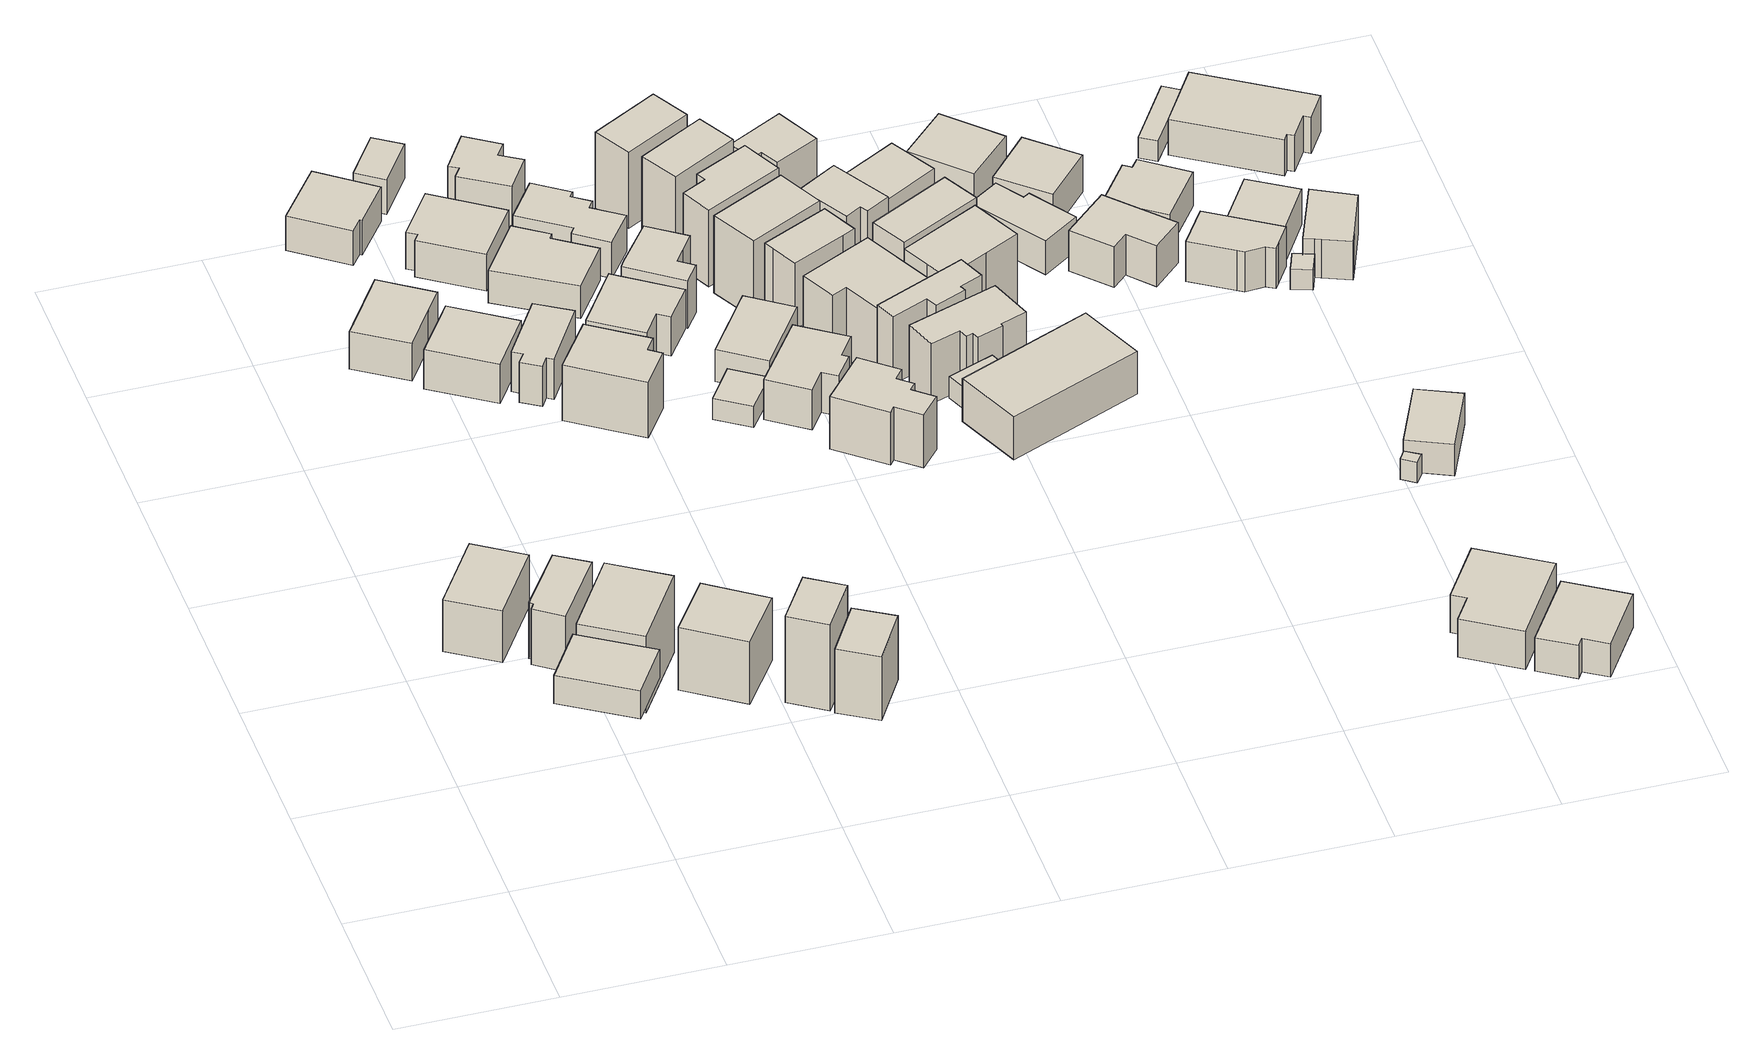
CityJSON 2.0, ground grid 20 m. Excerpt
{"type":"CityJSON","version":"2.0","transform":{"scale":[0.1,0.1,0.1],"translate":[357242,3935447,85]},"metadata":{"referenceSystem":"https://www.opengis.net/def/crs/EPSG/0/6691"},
"CityObjects":{
"building1":{"type":"Building","attributes":{"usage":"411","measuredHeight":8,"storeysAboveGround":2,"BuildingIDAttribute.prefecture":"14","BuildingIDAttribute.city":"14153","BuildingDetailAttribute.totalFloorArea":128.85,"BuildingDetailAttribute.buildingFootprintArea":64.42,"BuildingDetailAttribute.buildingStructureType":"601","BuildingDetailAttribute.buildingStructureOrgType":"1","BuildingDetailAttribute.orgUsage":"10","BuildingDetailAttribute.surveyYear":2015},"geometry":[{"type":"Solid","lod":"1","boundaries":[[[[0,1,2,3]],[[2,4,5,3]],[[1,6,4,2]],[[0,7,6,1]],[[3,5,7,0]],[[4,6,7,5]]]]}]},
"building2":{"type":"Building","attributes":{"usage":"411","measuredHeight":5,"storeysAboveGround":2,"BuildingIDAttribute.prefecture":"14","BuildingIDAttribute.city":"14153","BuildingDetailAttribute.totalFloorArea":136.68,"BuildingDetailAttribute.buildingFootprintArea":68.34,"BuildingDetailAttribute.buildingStructureType":"601","BuildingDetailAttribute.buildingStructureOrgType":"1","BuildingDetailAttribute.orgUsage":"10","BuildingDetailAttribute.surveyYear":2015},"geometry":[{"type":"Solid","lod":"1","boundaries":[[[[8,9,10,11]],[[10,12,13,11]],[[9,14,12,10]],[[8,15,14,9]],[[11,13,15,8]],[[12,14,15,13]]]]}]},
"building3":{"type":"Building","attributes":{"usage":"411","measuredHeight":9.2,"storeysAboveGround":2,"BuildingIDAttribute.prefecture":"14","BuildingIDAttribute.city":"14153","BuildingDetailAttribute.totalFloorArea":122.66,"BuildingDetailAttribute.buildingFootprintArea":61.33,"BuildingDetailAttribute.buildingStructureType":"601","BuildingDetailAttribute.buildingStructureOrgType":"1","BuildingDetailAttribute.orgUsage":"10","BuildingDetailAttribute.surveyYear":2015},"geometry":[{"type":"Solid","lod":"1","boundaries":[[[[16,17,18,19,20,21]],[[20,22,23,21]],[[19,24,22,20]],[[18,25,24,19]],[[17,26,25,18]],[[16,27,26,17]],[[21,23,27,16]],[[22,24,25,26,27,23]]]]}]},
"building4":{"type":"Building","attributes":{"usage":"411","measuredHeight":11.9,"storeysAboveGround":2,"BuildingIDAttribute.prefecture":"14","BuildingIDAttribute.city":"14153","BuildingDetailAttribute.totalFloorArea":160.35,"BuildingDetailAttribute.buildingFootprintArea":80.17,"BuildingDetailAttribute.buildingStructureType":"601","BuildingDetailAttribute.buildingStructureOrgType":"1","BuildingDetailAttribute.orgUsage":"10","BuildingDetailAttribute.surveyYear":2015},"geometry":[{"type":"Solid","lod":"1","boundaries":[[[[28,29,30,31]],[[30,32,33,31]],[[29,34,32,30]],[[28,35,34,29]],[[31,33,35,28]],[[32,34,35,33]]]]}]},
"building5":{"type":"Building","attributes":{"usage":"411","measuredHeight":6,"storeysAboveGround":2,"BuildingIDAttribute.prefecture":"14","BuildingIDAttribute.city":"14153","BuildingDetailAttribute.totalFloorArea":124.99,"BuildingDetailAttribute.buildingFootprintArea":62.49,"BuildingDetailAttribute.buildingStructureType":"601","BuildingDetailAttribute.buildingStructureOrgType":"1","BuildingDetailAttribute.orgUsage":"10","BuildingDetailAttribute.surveyYear":2015},"geometry":[{"type":"Solid","lod":"1","boundaries":[[[[36,37,38,39,40,41]],[[40,42,43,41]],[[39,44,42,40]],[[38,45,44,39]],[[37,46,45,38]],[[36,47,46,37]],[[41,43,47,36]],[[42,44,45,46,47,43]]]]}]},
"building6":{"type":"Building","attributes":{"usage":"411","measuredHeight":9.6,"storeysAboveGround":2,"BuildingIDAttribute.prefecture":"14","BuildingIDAttribute.city":"14153","BuildingDetailAttribute.totalFloorArea":121.97,"BuildingDetailAttribute.buildingFootprintArea":60.99,"BuildingDetailAttribute.buildingStructureType":"601","BuildingDetailAttribute.buildingStructureOrgType":"1","BuildingDetailAttribute.orgUsage":"10","BuildingDetailAttribute.surveyYear":2015},"geometry":[{"type":"Solid","lod":"1","boundaries":[[[[48,49,50,51]],[[50,52,53,51]],[[49,54,52,50]],[[48,55,54,49]],[[51,53,55,48]],[[52,54,55,53]]]]}]},
"building7":{"type":"Building","attributes":{"usage":"412","measuredHeight":6.7,"storeysAboveGround":2,"BuildingIDAttribute.prefecture":"14","BuildingIDAttribute.city":"14153","BuildingDetailAttribute.totalFloorArea":132.77,"BuildingDetailAttribute.buildingFootprintArea":66.39,"BuildingDetailAttribute.buildingStructureType":"601","BuildingDetailAttribute.buildingStructureOrgType":"1","BuildingDetailAttribute.orgUsage":"20","BuildingDetailAttribute.surveyYear":2015},"geometry":[{"type":"Solid","lod":"1","boundaries":[[[[56,57,58,59]],[[58,60,61,59]],[[57,62,60,58]],[[56,63,62,57]],[[59,61,63,56]],[[60,62,63,61]]]]}]},
"building8":{"type":"Building","attributes":{"usage":"411","measuredHeight":6.8,"storeysAboveGround":2,"BuildingIDAttribute.prefecture":"14","BuildingIDAttribute.city":"14153","BuildingDetailAttribute.totalFloorArea":122.53,"BuildingDetailAttribute.buildingFootprintArea":61.26,"BuildingDetailAttribute.buildingStructureType":"601","BuildingDetailAttribute.buildingStructureOrgType":"1","BuildingDetailAttribute.orgUsage":"10","BuildingDetailAttribute.surveyYear":2015},"geometry":[{"type":"Solid","lod":"1","boundaries":[[[[64,65,66,67,68,69]],[[68,70,71,69]],[[67,72,70,68]],[[66,73,72,67]],[[65,74,73,66]],[[64,75,74,65]],[[69,71,75,64]],[[70,72,73,74,75,71]]]]}]},
"building9":{"type":"Building","attributes":{"usage":"411","measuredHeight":13.7,"storeysAboveGround":3,"BuildingIDAttribute.prefecture":"14","BuildingIDAttribute.city":"14153","BuildingDetailAttribute.totalFloorArea":101.27,"BuildingDetailAttribute.buildingFootprintArea":33.76,"BuildingDetailAttribute.buildingStructureType":"601","BuildingDetailAttribute.buildingStructureOrgType":"1","BuildingDetailAttribute.orgUsage":"10","BuildingDetailAttribute.surveyYear":2015},"geometry":[{"type":"Solid","lod":"1","boundaries":[[[[76,77,78,79]],[[78,80,81,79]],[[77,82,80,78]],[[76,83,82,77]],[[79,81,83,76]],[[80,82,83,81]]]]}]},
"building10":{"type":"Building","attributes":{"usage":"411","measuredHeight":9.9,"storeysAboveGround":2,"BuildingIDAttribute.prefecture":"14","BuildingIDAttribute.city":"14153","BuildingDetailAttribute.totalFloorArea":71.36,"BuildingDetailAttribute.buildingFootprintArea":35.68,"BuildingDetailAttribute.buildingStructureType":"601","BuildingDetailAttribute.buildingStructureOrgType":"1","BuildingDetailAttribute.orgUsage":"10","BuildingDetailAttribute.surveyYear":2015},"geometry":[{"type":"Solid","lod":"1","boundaries":[[[[84,85,86,87]],[[86,88,89,87]],[[85,90,88,86]],[[84,91,90,85]],[[87,89,91,84]],[[88,90,91,89]]]]}]},
"building11":{"type":"Building","attributes":{"usage":"411","measuredHeight":6.7,"storeysAboveGround":2,"BuildingIDAttribute.prefecture":"14","BuildingIDAttribute.city":"14153","BuildingDetailAttribute.totalFloorArea":85.33,"BuildingDetailAttribute.buildingFootprintArea":42.66,"BuildingDetailAttribute.buildingStructureType":"601","BuildingDetailAttribute.buildingStructureOrgType":"1","BuildingDetailAttribute.orgUsage":"10","BuildingDetailAttribute.surveyYear":2015},"geometry":[{"type":"Solid","lod":"1","boundaries":[[[[92,93,94,95,96,97,98,99]],[[98,100,101,99]],[[97,102,100,98]],[[96,103,102,97]],[[95,104,103,96]],[[94,105,104,95]],[[93,106,105,94]],[[92,107,106,93]],[[99,101,107,92]],[[100,102,103,104,105,106,107,101]]]]}]},
"building12":{"type":"Building","attributes":{"usage":"412","measuredHeight":5.4,"storeysAboveGround":2,"BuildingIDAttribute.prefecture":"14","BuildingIDAttribute.city":"14153","BuildingDetailAttribute.totalFloorArea":47.04,"BuildingDetailAttribute.buildingFootprintArea":23.52,"BuildingDetailAttribute.buildingStructureType":"601","BuildingDetailAttribute.buildingStructureOrgType":"1","BuildingDetailAttribute.orgUsage":"20","BuildingDetailAttribute.surveyYear":2015},"geometry":[{"type":"Solid","lod":"1","boundaries":[[[[108,109,110,111]],[[110,112,113,111]],[[109,114,112,110]],[[108,115,114,109]],[[111,113,115,108]],[[112,114,115,113]]]]}]},
"building13":{"type":"Building","attributes":{"usage":"411","measuredHeight":6.5,"storeysAboveGround":2,"BuildingIDAttribute.prefecture":"14","BuildingIDAttribute.city":"14153","BuildingDetailAttribute.totalFloorArea":141.68,"BuildingDetailAttribute.buildingFootprintArea":70.84,"BuildingDetailAttribute.buildingStructureType":"601","BuildingDetailAttribute.buildingStructureOrgType":"1","BuildingDetailAttribute.orgUsage":"10","BuildingDetailAttribute.surveyYear":2015},"geometry":[{"type":"Solid","lod":"1","boundaries":[[[[116,117,118,119,120,121]],[[120,122,123,121]],[[119,124,122,120]],[[118,125,124,119]],[[117,126,125,118]],[[116,127,126,117]],[[121,123,127,116]],[[122,124,125,126,127,123]]]]}]},
"building14":{"type":"Building","attributes":{"usage":"411","measuredHeight":9.2,"storeysAboveGround":2,"BuildingIDAttribute.prefecture":"14","BuildingIDAttribute.city":"14153","BuildingDetailAttribute.totalFloorArea":128.75,"BuildingDetailAttribute.buildingFootprintArea":64.37,"BuildingDetailAttribute.buildingStructureType":"601","BuildingDetailAttribute.buildingStructureOrgType":"1","BuildingDetailAttribute.orgUsage":"10","BuildingDetailAttribute.surveyYear":2015},"geometry":[{"type":"Solid","lod":"1","boundaries":[[[[128,129,130,131,132,133]],[[132,134,135,133]],[[131,136,134,132]],[[130,137,136,131]],[[129,138,137,130]],[[128,139,138,129]],[[133,135,139,128]],[[134,136,137,138,139,135]]]]}]},
"building15":{"type":"Building","attributes":{"usage":"411","measuredHeight":5.6,"storeysAboveGround":2,"BuildingIDAttribute.prefecture":"14","BuildingIDAttribute.city":"14153","BuildingDetailAttribute.totalFloorArea":142.77,"BuildingDetailAttribute.buildingFootprintArea":71.38,"BuildingDetailAttribute.buildingStructureType":"601","BuildingDetailAttribute.buildingStructureOrgType":"1","BuildingDetailAttribute.orgUsage":"10","BuildingDetailAttribute.surveyYear":2015},"geometry":[{"type":"Solid","lod":"1","boundaries":[[[[140,141,142,143,144,145]],[[144,146,147,145]],[[143,148,146,144]],[[142,149,148,143]],[[141,150,149,142]],[[140,151,150,141]],[[145,147,151,140]],[[146,148,149,150,151,147]]]]}]},
"building16":{"type":"Building","attributes":{"usage":"411","measuredHeight":11,"storeysAboveGround":3,"BuildingIDAttribute.prefecture":"14","BuildingIDAttribute.city":"14153","BuildingDetailAttribute.totalFloorArea":125.92,"BuildingDetailAttribute.buildingFootprintArea":41.97,"BuildingDetailAttribute.buildingStructureType":"601","BuildingDetailAttribute.buildingStructureOrgType":"1","BuildingDetailAttribute.orgUsage":"10","BuildingDetailAttribute.surveyYear":2015},"geometry":[{"type":"Solid","lod":"1","boundaries":[[[[152,153,154,155,156,157,158,159]],[[158,160,161,159]],[[157,162,160,158]],[[156,163,162,157]],[[155,164,163,156]],[[154,165,164,155]],[[153,166,165,154]],[[152,167,166,153]],[[159,161,167,152]],[[160,162,163,164,165,166,167,161]]]]}]},
"building17":{"type":"Building","attributes":{"usage":"411","measuredHeight":6.7,"storeysAboveGround":2,"BuildingIDAttribute.prefecture":"14","BuildingIDAttribute.city":"14153","BuildingDetailAttribute.totalFloorArea":126.84,"BuildingDetailAttribute.buildingFootprintArea":63.42,"BuildingDetailAttribute.buildingStructureType":"601","BuildingDetailAttribute.buildingStructureOrgType":"1","BuildingDetailAttribute.orgUsage":"10","BuildingDetailAttribute.surveyYear":2015},"geometry":[{"type":"Solid","lod":"1","boundaries":[[[[168,169,170,171,172,173]],[[172,174,175,173]],[[171,176,174,172]],[[170,177,176,171]],[[169,178,177,170]],[[168,179,178,169]],[[173,175,179,168]],[[174,176,177,178,179,175]]]]}]},
"building18":{"type":"Building","attributes":{"usage":"411","measuredHeight":3.4,"storeysAboveGround":2,"BuildingIDAttribute.prefecture":"14","BuildingIDAttribute.city":"14153","BuildingDetailAttribute.totalFloorArea":47.99,"BuildingDetailAttribute.buildingFootprintArea":24,"BuildingDetailAttribute.buildingStructureType":"601","BuildingDetailAttribute.buildingStructureOrgType":"1","BuildingDetailAttribute.orgUsage":"10","BuildingDetailAttribute.surveyYear":2015},"geometry":[{"type":"Solid","lod":"1","boundaries":[[[[180,181,182,183]],[[182,184,185,183]],[[181,186,184,182]],[[180,187,186,181]],[[183,185,187,180]],[[184,186,187,185]]]]}]},
"building19":{"type":"Building","attributes":{"usage":"411","measuredHeight":6.1,"storeysAboveGround":2,"BuildingIDAttribute.prefecture":"14","BuildingIDAttribute.city":"14153","BuildingDetailAttribute.totalFloorArea":141.1,"BuildingDetailAttribute.buildingFootprintArea":70.55,"BuildingDetailAttribute.buildingStructureType":"601","BuildingDetailAttribute.buildingStructureOrgType":"1","BuildingDetailAttribute.orgUsage":"10","BuildingDetailAttribute.surveyYear":2015},"geometry":[{"type":"Solid","lod":"1","boundaries":[[[[188,189,190,191,192,193,194,195,196,197]],[[196,198,199,197]],[[195,200,198,196]],[[194,201,200,195]],[[193,202,201,194]],[[192,203,202,193]],[[191,204,203,192]],[[190,205,204,191]],[[189,206,205,190]],[[188,207,206,189]],[[197,199,207,188]],[[198,200,201,202,203,204,205,206,207,199]]]]}]},
"building20":{"type":"Building","attributes":{"usage":"411","measuredHeight":8.2,"storeysAboveGround":2,"BuildingIDAttribute.prefecture":"14","BuildingIDAttribute.city":"14153","BuildingDetailAttribute.totalFloorArea":88.53,"BuildingDetailAttribute.buildingFootprintArea":44.26,"BuildingDetailAttribute.buildingStructureType":"601","BuildingDetailAttribute.buildingStructureOrgType":"1","BuildingDetailAttribute.orgUsage":"10","BuildingDetailAttribute.surveyYear":2015},"geometry":[{"type":"Solid","lod":"1","boundaries":[[[[208,209,210,211,212,213,214,215]],[[214,216,217,215]],[[213,218,216,214]],[[212,219,218,213]],[[211,220,219,212]],[[210,221,220,211]],[[209,222,221,210]],[[208,223,222,209]],[[215,217,223,208]],[[216,218,219,220,221,222,223,217]]]]}]},
"building21":{"type":"Building","attributes":{"usage":"411","measuredHeight":6.4,"storeysAboveGround":2,"BuildingIDAttribute.prefecture":"14","BuildingIDAttribute.city":"14153","BuildingDetailAttribute.totalFloorArea":115.15,"BuildingDetailAttribute.buildingFootprintArea":57.58,"BuildingDetailAttribute.buildingStructureType":"601","BuildingDetailAttribute.buildingStructureOrgType":"1","BuildingDetailAttribute.orgUsage":"10","BuildingDetailAttribute.surveyYear":2015},"geometry":[{"type":"Solid","lod":"1","boundaries":[[[[224,225,226,227]],[[226,228,229,227]],[[225,230,228,226]],[[224,231,230,225]],[[227,229,231,224]],[[228,230,231,229]]]]}]},
"building22":{"type":"Building","attributes":{"usage":"411","measuredHeight":6.4,"storeysAboveGround":2,"BuildingIDAttribute.prefecture":"14","BuildingIDAttribute.city":"14153","BuildingDetailAttribute.totalFloorArea":124.22,"BuildingDetailAttribute.buildingFootprintArea":62.11,"BuildingDetailAttribute.buildingStructureType":"601","BuildingDetailAttribute.buildingStructureOrgType":"1","BuildingDetailAttribute.orgUsage":"10","BuildingDetailAttribute.surveyYear":2015},"geometry":[{"type":"Solid","lod":"1","boundaries":[[[[232,233,234,235,236,237,238,239]],[[238,240,241,239]],[[237,242,240,238]],[[236,243,242,237]],[[235,244,243,236]],[[234,245,244,235]],[[233,246,245,234]],[[232,247,246,233]],[[239,241,247,232]],[[240,242,243,244,245,246,247,241]]]]}]},
"building23":{"type":"Building","attributes":{"usage":"411","measuredHeight":8.4,"storeysAboveGround":2,"BuildingIDAttribute.prefecture":"14","BuildingIDAttribute.city":"14153","BuildingDetailAttribute.totalFloorArea":115.64,"BuildingDetailAttribute.buildingFootprintArea":57.82,"BuildingDetailAttribute.buildingStructureType":"601","BuildingDetailAttribute.buildingStructureOrgType":"1","BuildingDetailAttribute.orgUsage":"10","BuildingDetailAttribute.surveyYear":2015},"geometry":[{"type":"Solid","lod":"1","boundaries":[[[[248,249,250,251,252,253,254,255,256,257]],[[256,258,259,257]],[[255,260,258,256]],[[254,261,260,255]],[[253,262,261,254]],[[252,263,262,253]],[[251,264,263,252]],[[250,265,264,251]],[[249,266,265,250]],[[248,267,266,249]],[[257,259,267,248]],[[258,260,261,262,263,264,265,266,267,259]]]]}]},
"building24":{"type":"Building","attributes":{"usage":"411","measuredHeight":12.1,"storeysAboveGround":2,"BuildingIDAttribute.prefecture":"14","BuildingIDAttribute.city":"14153","BuildingDetailAttribute.totalFloorArea":85.82,"BuildingDetailAttribute.buildingFootprintArea":42.91,"BuildingDetailAttribute.buildingStructureType":"601","BuildingDetailAttribute.buildingStructureOrgType":"1","BuildingDetailAttribute.orgUsage":"10","BuildingDetailAttribute.surveyYear":2015},"geometry":[{"type":"Solid","lod":"1","boundaries":[[[[268,269,270,271]],[[270,272,273,271]],[[269,274,272,270]],[[268,275,274,269]],[[271,273,275,268]],[[272,274,275,273]]]]}]},
"building25":{"type":"Building","attributes":{"usage":"411","measuredHeight":12.6,"storeysAboveGround":2,"BuildingIDAttribute.prefecture":"14","BuildingIDAttribute.city":"14153","BuildingDetailAttribute.totalFloorArea":84.37,"BuildingDetailAttribute.buildingFootprintArea":42.18,"BuildingDetailAttribute.buildingStructureType":"601","BuildingDetailAttribute.buildingStructureOrgType":"1","BuildingDetailAttribute.orgUsage":"10","BuildingDetailAttribute.surveyYear":2015},"geometry":[{"type":"Solid","lod":"1","boundaries":[[[[276,277,278,279]],[[278,280,281,279]],[[277,282,280,278]],[[276,283,282,277]],[[279,281,283,276]],[[280,282,283,281]]]]}]},
"building26":{"type":"Building","attributes":{"usage":"411","measuredHeight":12.2,"storeysAboveGround":2,"BuildingIDAttribute.prefecture":"14","BuildingIDAttribute.city":"14153","BuildingDetailAttribute.totalFloorArea":98.32,"BuildingDetailAttribute.buildingFootprintArea":49.16,"BuildingDetailAttribute.buildingStructureType":"601","BuildingDetailAttribute.buildingStructureOrgType":"1","BuildingDetailAttribute.orgUsage":"10","BuildingDetailAttribute.surveyYear":2015},"geometry":[{"type":"Solid","lod":"1","boundaries":[[[[284,285,286,287,288,289]],[[288,290,291,289]],[[287,292,290,288]],[[286,293,292,287]],[[285,294,293,286]],[[284,295,294,285]],[[289,291,295,284]],[[290,292,293,294,295,291]]]]}]},
"building27":{"type":"Building","attributes":{"usage":"411","measuredHeight":12.5,"storeysAboveGround":2,"BuildingIDAttribute.prefecture":"14","BuildingIDAttribute.city":"14153","BuildingDetailAttribute.totalFloorArea":137.5,"BuildingDetailAttribute.buildingFootprintArea":68.75,"BuildingDetailAttribute.buildingStructureType":"601","BuildingDetailAttribute.buildingStructureOrgType":"1","BuildingDetailAttribute.orgUsage":"10","BuildingDetailAttribute.surveyYear":2015},"geometry":[{"type":"Solid","lod":"1","boundaries":[[[[296,297,298,299]],[[298,300,301,299]],[[297,302,300,298]],[[296,303,302,297]],[[299,301,303,296]],[[300,302,303,301]]]]}]},
"building28":{"type":"Building","attributes":{"usage":"411","measuredHeight":11.2,"storeysAboveGround":2,"BuildingIDAttribute.prefecture":"14","BuildingIDAttribute.city":"14153","BuildingDetailAttribute.totalFloorArea":77.78,"BuildingDetailAttribute.buildingFootprintArea":38.89,"BuildingDetailAttribute.buildingStructureType":"601","BuildingDetailAttribute.buildingStructureOrgType":"1","BuildingDetailAttribute.orgUsage":"10","BuildingDetailAttribute.surveyYear":2015},"geometry":[{"type":"Solid","lod":"1","boundaries":[[[[304,305,306,307,308,309]],[[308,310,311,309]],[[307,312,310,308]],[[306,313,312,307]],[[305,314,313,306]],[[304,315,314,305]],[[309,311,315,304]],[[310,312,313,314,315,311]]]]}]},
"building29":{"type":"Building","attributes":{"usage":"411","measuredHeight":11,"storeysAboveGround":2,"BuildingIDAttribute.prefecture":"14","BuildingIDAttribute.city":"14153","BuildingDetailAttribute.totalFloorArea":160.96,"BuildingDetailAttribute.buildingFootprintArea":80.48,"BuildingDetailAttribute.buildingStructureType":"601","BuildingDetailAttribute.buildingStructureOrgType":"1","BuildingDetailAttribute.orgUsage":"10","BuildingDetailAttribute.surveyYear":2015},"geometry":[{"type":"Solid","lod":"1","boundaries":[[[[316,317,318,319,320,321]],[[320,322,323,321]],[[319,324,322,320]],[[318,325,324,319]],[[317,326,325,318]],[[316,327,326,317]],[[321,323,327,316]],[[322,324,325,326,327,323]]]]}]},
"building30":{"type":"Building","attributes":{"usage":"422","measuredHeight":3.5,"storeysAboveGround":1,"BuildingIDAttribute.prefecture":"14","BuildingIDAttribute.city":"14153","BuildingDetailAttribute.totalFloorArea":16.47,"BuildingDetailAttribute.buildingFootprintArea":16.47,"BuildingDetailAttribute.buildingStructureType":"610","BuildingDetailAttribute.buildingStructureOrgType":"2","BuildingDetailAttribute.orgUsage":"137","BuildingDetailAttribute.surveyYear":2015},"geometry":[{"type":"Solid","lod":"1","boundaries":[[[[328,329,330,331]],[[330,332,333,331]],[[329,334,332,330]],[[328,335,334,329]],[[331,333,335,328]],[[332,334,335,333]]]]}]},
"building31":{"type":"Building","attributes":{"usage":"411","measuredHeight":10.5,"storeysAboveGround":2,"BuildingIDAttribute.prefecture":"14","BuildingIDAttribute.city":"14153","BuildingDetailAttribute.totalFloorArea":76.57,"BuildingDetailAttribute.buildingFootprintArea":38.28,"BuildingDetailAttribute.buildingStructureType":"601","BuildingDetailAttribute.buildingStructureOrgType":"1","BuildingDetailAttribute.orgUsage":"10","BuildingDetailAttribute.surveyYear":2015},"geometry":[{"type":"Solid","lod":"1","boundaries":[[[[336,337,338,339,340,341,342,343]],[[342,344,345,343]],[[341,346,344,342]],[[340,347,346,341]],[[339,348,347,340]],[[338,349,348,339]],[[337,350,349,338]],[[336,351,350,337]],[[343,345,351,336]],[[344,346,347,348,349,350,351,345]]]]}]},
"building32":{"type":"Building","attributes":{"usage":"411","measuredHeight":9.8,"storeysAboveGround":2,"BuildingIDAttribute.prefecture":"14","BuildingIDAttribute.city":"14153","BuildingDetailAttribute.totalFloorArea":112.75,"BuildingDetailAttribute.buildingFootprintArea":56.38,"BuildingDetailAttribute.buildingStructureType":"601","BuildingDetailAttribute.buildingStructureOrgType":"1","BuildingDetailAttribute.orgUsage":"10","BuildingDetailAttribute.surveyYear":2015},"geometry":[{"type":"Solid","lod":"1","boundaries":[[[[352,353,354,355,356,357,358,359,360,361]],[[360,362,363,361]],[[359,364,362,360]],[[358,365,364,359]],[[357,366,365,358]],[[356,367,366,357]],[[355,368,367,356]],[[354,369,368,355]],[[353,370,369,354]],[[352,371,370,353]],[[361,363,371,352]],[[362,364,365,366,367,368,369,370,371,363]]]]}]},
"building33":{"type":"Building","attributes":{"usage":"422","measuredHeight":7.5,"storeysAboveGround":1,"BuildingIDAttribute.prefecture":"14","BuildingIDAttribute.city":"14153","BuildingDetailAttribute.totalFloorArea":169.92,"BuildingDetailAttribute.buildingFootprintArea":169.92,"BuildingDetailAttribute.buildingStructureType":"610","BuildingDetailAttribute.buildingStructureOrgType":"2","BuildingDetailAttribute.orgUsage":"137","BuildingDetailAttribute.surveyYear":2015},"geometry":[{"type":"Solid","lod":"1","boundaries":[[[[372,373,374,375]],[[374,376,377,375]],[[373,378,376,374]],[[372,379,378,373]],[[375,377,379,372]],[[376,378,379,377]]]]}]},
"building34":{"type":"Building","attributes":{"usage":"411","measuredHeight":12,"storeysAboveGround":2,"BuildingIDAttribute.prefecture":"14","BuildingIDAttribute.city":"14153","BuildingDetailAttribute.totalFloorArea":75.18,"BuildingDetailAttribute.buildingFootprintArea":37.59,"BuildingDetailAttribute.buildingStructureType":"601","BuildingDetailAttribute.buildingStructureOrgType":"1","BuildingDetailAttribute.orgUsage":"10","BuildingDetailAttribute.surveyYear":2015},"geometry":[{"type":"Solid","lod":"1","boundaries":[[[[380,381,382,383,384,385]],[[384,386,387,385]],[[383,388,386,384]],[[382,389,388,383]],[[381,390,389,382]],[[380,391,390,381]],[[385,387,391,380]],[[386,388,389,390,391,387]]]]}]},
"building35":{"type":"Building","attributes":{"usage":"411","measuredHeight":10.1,"storeysAboveGround":2,"BuildingIDAttribute.prefecture":"14","BuildingIDAttribute.city":"14153","BuildingDetailAttribute.totalFloorArea":78.31,"BuildingDetailAttribute.buildingFootprintArea":39.16,"BuildingDetailAttribute.buildingStructureType":"601","BuildingDetailAttribute.buildingStructureOrgType":"1","BuildingDetailAttribute.orgUsage":"10","BuildingDetailAttribute.surveyYear":2015},"geometry":[{"type":"Solid","lod":"1","boundaries":[[[[392,393,394,395,396,397]],[[396,398,399,397]],[[395,400,398,396]],[[394,401,400,395]],[[393,402,401,394]],[[392,403,402,393]],[[397,399,403,392]],[[398,400,401,402,403,399]]]]}]},
"building36":{"type":"Building","attributes":{"usage":"411","measuredHeight":11.2,"storeysAboveGround":2,"BuildingIDAttribute.prefecture":"14","BuildingIDAttribute.city":"14153","BuildingDetailAttribute.totalFloorArea":101.1,"BuildingDetailAttribute.buildingFootprintArea":50.55,"BuildingDetailAttribute.buildingStructureType":"601","BuildingDetailAttribute.buildingStructureOrgType":"1","BuildingDetailAttribute.orgUsage":"10","BuildingDetailAttribute.surveyYear":2015},"geometry":[{"type":"Solid","lod":"1","boundaries":[[[[404,405,406,407]],[[406,408,409,407]],[[405,410,408,406]],[[404,411,410,405]],[[407,409,411,404]],[[408,410,411,409]]]]}]},
"building37":{"type":"Building","attributes":{"usage":"411","measuredHeight":11.5,"storeysAboveGround":2,"BuildingIDAttribute.prefecture":"14","BuildingIDAttribute.city":"14153","BuildingDetailAttribute.totalFloorArea":135.36,"BuildingDetailAttribute.buildingFootprintArea":67.68,"BuildingDetailAttribute.buildingStructureType":"601","BuildingDetailAttribute.buildingStructureOrgType":"1","BuildingDetailAttribute.orgUsage":"10","BuildingDetailAttribute.surveyYear":2015},"geometry":[{"type":"Solid","lod":"1","boundaries":[[[[412,413,414,415,416,417]],[[416,418,419,417]],[[415,420,418,416]],[[414,421,420,415]],[[413,422,421,414]],[[412,423,422,413]],[[417,419,423,412]],[[418,420,421,422,423,419]]]]}]},
"building38":{"type":"Building","attributes":{"usage":"411","measuredHeight":10.2,"storeysAboveGround":2,"BuildingIDAttribute.prefecture":"14","BuildingIDAttribute.city":"14153","BuildingDetailAttribute.totalFloorArea":91.45,"BuildingDetailAttribute.buildingFootprintArea":45.73,"BuildingDetailAttribute.buildingStructureType":"601","BuildingDetailAttribute.buildingStructureOrgType":"1","BuildingDetailAttribute.orgUsage":"10","BuildingDetailAttribute.surveyYear":2015},"geometry":[{"type":"Solid","lod":"1","boundaries":[[[[424,425,426,427]],[[426,428,429,427]],[[425,430,428,426]],[[424,431,430,425]],[[427,429,431,424]],[[428,430,431,429]]]]}]},
"building39":{"type":"Building","attributes":{"usage":"411","measuredHeight":7.6,"storeysAboveGround":2,"BuildingIDAttribute.prefecture":"14","BuildingIDAttribute.city":"14153","BuildingDetailAttribute.totalFloorArea":137.06,"BuildingDetailAttribute.buildingFootprintArea":68.53,"BuildingDetailAttribute.buildingStructureType":"610","BuildingDetailAttribute.buildingStructureOrgType":"2","BuildingDetailAttribute.orgUsage":"10","BuildingDetailAttribute.surveyYear":2015,"BuildingRiverFloodingRiskAttribute.description":"6","BuildingRiverFloodingRiskAttribute.rankOrg":"1","BuildingRiverFloodingRiskAttribute.depth":0.254,"BuildingRiverFloodingRiskAttribute.adminType":"2","BuildingRiverFloodingRiskAttribute.scale":"1"},"geometry":[{"type":"Solid","lod":"1","boundaries":[[[[432,433,434,435]],[[434,436,437,435]],[[433,438,436,434]],[[432,439,438,433]],[[435,437,439,432]],[[436,438,439,437]]]]}]},
"building40":{"type":"Building","attributes":{"usage":"411","measuredHeight":5.5,"storeysAboveGround":2,"BuildingIDAttribute.prefecture":"14","BuildingIDAttribute.city":"14153","BuildingDetailAttribute.totalFloorArea":97.66,"BuildingDetailAttribute.buildingFootprintArea":48.83,"BuildingDetailAttribute.buildingStructureType":"601","BuildingDetailAttribute.buildingStructureOrgType":"1","BuildingDetailAttribute.orgUsage":"10","BuildingDetailAttribute.surveyYear":2015,"BuildingRiverFloodingRiskAttribute.description":"6","BuildingRiverFloodingRiskAttribute.rankOrg":"2","BuildingRiverFloodingRiskAttribute.depth":0.529,"BuildingRiverFloodingRiskAttribute.adminType":"2","BuildingRiverFloodingRiskAttribute.scale":"2"},"geometry":[{"type":"Solid","lod":"1","boundaries":[[[[440,441,442,443,444,445]],[[444,446,447,445]],[[443,448,446,444]],[[442,449,448,443]],[[441,450,449,442]],[[440,451,450,441]],[[445,447,451,440]],[[446,448,449,450,451,447]]]]}]},
"building41":{"type":"Building","attributes":{"usage":"411","measuredHeight":6,"storeysAboveGround":2,"BuildingIDAttribute.prefecture":"14","BuildingIDAttribute.city":"14153","BuildingDetailAttribute.totalFloorArea":101.4,"BuildingDetailAttribute.buildingFootprintArea":50.7,"BuildingDetailAttribute.buildingStructureType":"601","BuildingDetailAttribute.buildingStructureOrgType":"1","BuildingDetailAttribute.orgUsage":"10","BuildingDetailAttribute.surveyYear":2015,"BuildingRiverFloodingRiskAttribute.description":"6","BuildingRiverFloodingRiskAttribute.rankOrg":"1","BuildingRiverFloodingRiskAttribute.depth":0.304,"BuildingRiverFloodingRiskAttribute.adminType":"2","BuildingRiverFloodingRiskAttribute.scale":"1"},"geometry":[{"type":"Solid","lod":"1","boundaries":[[[[452,453,454,455]],[[454,456,457,455]],[[453,458,456,454]],[[452,459,458,453]],[[455,457,459,452]],[[456,458,459,457]]]]}]},
"building42":{"type":"Building","attributes":{"usage":"411","measuredHeight":6.8,"storeysAboveGround":2,"BuildingIDAttribute.prefecture":"14","BuildingIDAttribute.city":"14153","BuildingDetailAttribute.totalFloorArea":109.36,"BuildingDetailAttribute.buildingFootprintArea":54.68,"BuildingDetailAttribute.buildingStructureType":"601","BuildingDetailAttribute.buildingStructureOrgType":"1","BuildingDetailAttribute.orgUsage":"10","BuildingDetailAttribute.surveyYear":2015,"BuildingRiverFloodingRiskAttribute.description":"6","BuildingRiverFloodingRiskAttribute.rankOrg":"1","BuildingRiverFloodingRiskAttribute.depth":0.419,"BuildingRiverFloodingRiskAttribute.adminType":"2","BuildingRiverFloodingRiskAttribute.scale":"2","BuildingLandSlideRiskAttribute.description":"1","BuildingLandSlideRiskAttribute.areaType":"1"},"geometry":[{"type":"Solid","lod":"1","boundaries":[[[[460,461,462,463,464,465]],[[464,466,467,465]],[[463,468,466,464]],[[462,469,468,463]],[[461,470,469,462]],[[460,471,470,461]],[[465,467,471,460]],[[466,468,469,470,471,467]]]]}]},
"building43":{"type":"Building","attributes":{"usage":"411","measuredHeight":6.7,"storeysAboveGround":2,"BuildingIDAttribute.prefecture":"14","BuildingIDAttribute.city":"14153","BuildingDetailAttribute.totalFloorArea":205.44,"BuildingDetailAttribute.buildingFootprintArea":102.72,"BuildingDetailAttribute.buildingStructureType":"601","BuildingDetailAttribute.buildingStructureOrgType":"1","BuildingDetailAttribute.orgUsage":"10","BuildingDetailAttribute.surveyYear":2015,"BuildingRiverFloodingRiskAttribute.description":"6","BuildingRiverFloodingRiskAttribute.rankOrg":"2","BuildingRiverFloodingRiskAttribute.depth":0.898,"BuildingRiverFloodingRiskAttribute.adminType":"2","BuildingRiverFloodingRiskAttribute.scale":"1","BuildingLandSlideRiskAttribute.description":"1","BuildingLandSlideRiskAttribute.areaType":"1"},"geometry":[{"type":"Solid","lod":"1","boundaries":[[[[472,473,474,475,476,477]],[[476,478,479,477]],[[475,480,478,476]],[[474,481,480,475]],[[473,482,481,474]],[[472,483,482,473]],[[477,479,483,472]],[[478,480,481,482,483,479]]]]}]},
"building44":{"type":"Building","attributes":{"usage":"411","measuredHeight":6.1,"storeysAboveGround":2,"BuildingIDAttribute.prefecture":"14","BuildingIDAttribute.city":"14153","BuildingDetailAttribute.totalFloorArea":148.93,"BuildingDetailAttribute.buildingFootprintArea":74.46,"BuildingDetailAttribute.buildingStructureType":"601","BuildingDetailAttribute.buildingStructureOrgType":"1","BuildingDetailAttribute.orgUsage":"10","BuildingDetailAttribute.surveyYear":2015,"BuildingRiverFloodingRiskAttribute.description":"6","BuildingRiverFloodingRiskAttribute.rankOrg":"2","BuildingRiverFloodingRiskAttribute.depth":0.968,"BuildingRiverFloodingRiskAttribute.adminType":"2","BuildingRiverFloodingRiskAttribute.scale":"1","BuildingLandSlideRiskAttribute.description":"1","BuildingLandSlideRiskAttribute.areaType":"1"},"geometry":[{"type":"Solid","lod":"1","boundaries":[[[[484,485,486,487,488,489]],[[488,490,491,489]],[[487,492,490,488]],[[486,493,492,487]],[[485,494,493,486]],[[484,495,494,485]],[[489,491,495,484]],[[490,492,493,494,495,491]]]]}]},
"building45":{"type":"Building","attributes":{"BuildingIDAttribute.prefecture":"14","BuildingIDAttribute.city":"14153","BuildingDetailAttribute.surveyYear":2015,"BuildingRiverFloodingRiskAttribute.description":"6","BuildingRiverFloodingRiskAttribute.rankOrg":"2","BuildingRiverFloodingRiskAttribute.depth":1.05,"BuildingRiverFloodingRiskAttribute.adminType":"2","BuildingRiverFloodingRiskAttribute.scale":"1","BuildingLandSlideRiskAttribute.description":"1","BuildingLandSlideRiskAttribute.areaType":"1"},"geometry":[{"type":"Solid","lod":"1","boundaries":[[[[496,497,498,499]],[[498,500,501,499]],[[497,502,500,498]],[[496,503,502,497]],[[499,501,503,496]],[[500,502,503,501]]]]}]},
"building46":{"type":"Building","attributes":{"usage":"411","measuredHeight":6,"storeysAboveGround":2,"BuildingIDAttribute.prefecture":"14","BuildingIDAttribute.city":"14153","BuildingDetailAttribute.totalFloorArea":110.78,"BuildingDetailAttribute.buildingFootprintArea":55.39,"BuildingDetailAttribute.buildingStructureType":"601","BuildingDetailAttribute.buildingStructureOrgType":"1","BuildingDetailAttribute.orgUsage":"10","BuildingDetailAttribute.surveyYear":2015,"BuildingRiverFloodingRiskAttribute.description":"6","BuildingRiverFloodingRiskAttribute.rankOrg":"2","BuildingRiverFloodingRiskAttribute.depth":0.709,"BuildingRiverFloodingRiskAttribute.adminType":"2","BuildingRiverFloodingRiskAttribute.scale":"2","BuildingLandSlideRiskAttribute.description":"1","BuildingLandSlideRiskAttribute.areaType":"1"},"geometry":[{"type":"Solid","lod":"1","boundaries":[[[[504,505,506,507,508,509]],[[508,510,511,509]],[[507,512,510,508]],[[506,513,512,507]],[[505,514,513,506]],[[504,515,514,505]],[[509,511,515,504]],[[510,512,513,514,515,511]]]]}]},
"building47":{"type":"Building","attributes":{"usage":"411","measuredHeight":6.7,"storeysAboveGround":2,"BuildingIDAttribute.prefecture":"14","BuildingIDAttribute.city":"14153","BuildingDetailAttribute.totalFloorArea":94.27,"BuildingDetailAttribute.buildingFootprintArea":47.13,"BuildingDetailAttribute.buildingStructureType":"601","BuildingDetailAttribute.buildingStructureOrgType":"1","BuildingDetailAttribute.orgUsage":"10","BuildingDetailAttribute.surveyYear":2015,"BuildingRiverFloodingRiskAttribute.description":"6","BuildingRiverFloodingRiskAttribute.rankOrg":"2","BuildingRiverFloodingRiskAttribute.depth":0.588,"BuildingRiverFloodingRiskAttribute.adminType":"2","BuildingRiverFloodingRiskAttribute.scale":"1","BuildingLandSlideRiskAttribute.description":"1","BuildingLandSlideRiskAttribute.areaType":"1"},"geometry":[{"type":"Solid","lod":"1","boundaries":[[[[516,517,518,519,520,521,522,523]],[[522,524,525,523]],[[521,526,524,522]],[[520,527,526,521]],[[519,528,527,520]],[[518,529,528,519]],[[517,530,529,518]],[[516,531,530,517]],[[523,525,531,516]],[[524,526,527,528,529,530,531,525]]]]}]},
"building48":{"type":"Building","attributes":{"usage":"411","measuredHeight":5.1,"storeysAboveGround":2,"BuildingIDAttribute.prefecture":"14","BuildingIDAttribute.city":"14153","BuildingDetailAttribute.totalFloorArea":112.5,"BuildingDetailAttribute.buildingFootprintArea":56.25,"BuildingDetailAttribute.buildingStructureType":"601","BuildingDetailAttribute.buildingStructureOrgType":"1","BuildingDetailAttribute.orgUsage":"10","BuildingDetailAttribute.surveyYear":2015,"BuildingRiverFloodingRiskAttribute.description":"6","BuildingRiverFloodingRiskAttribute.rankOrg":"2","BuildingRiverFloodingRiskAttribute.depth":1.1,"BuildingRiverFloodingRiskAttribute.adminType":"2","BuildingRiverFloodingRiskAttribute.scale":"1","BuildingLandSlideRiskAttribute.description":"1","BuildingLandSlideRiskAttribute.areaType":"1"},"geometry":[{"type":"Solid","lod":"1","boundaries":[[[[532,533,534,535]],[[534,536,537,535]],[[533,538,536,534]],[[532,539,538,533]],[[535,537,539,532]],[[536,538,539,537]]]]}]},
"building49":{"type":"Building","attributes":{"BuildingIDAttribute.prefecture":"14","BuildingIDAttribute.city":"14153","BuildingDetailAttribute.surveyYear":2015,"BuildingRiverFloodingRiskAttribute.description":"6","BuildingRiverFloodingRiskAttribute.rankOrg":"2","BuildingRiverFloodingRiskAttribute.depth":0.588,"BuildingRiverFloodingRiskAttribute.adminType":"2","BuildingRiverFloodingRiskAttribute.scale":"1","BuildingLandSlideRiskAttribute.description":"1","BuildingLandSlideRiskAttribute.areaType":"1"},"geometry":[{"type":"Solid","lod":"1","boundaries":[[[[540,541,542,543,544,545,546]],[[545,547,548,546]],[[544,549,547,545]],[[543,550,549,544]],[[542,551,550,543]],[[541,552,551,542]],[[540,553,552,541]],[[546,548,553,540]],[[547,549,550,551,552,553,548]]]]}]},
"building50":{"type":"Building","attributes":{"usage":"411","measuredHeight":6.7,"storeysAboveGround":2,"BuildingIDAttribute.prefecture":"14","BuildingIDAttribute.city":"14153","BuildingDetailAttribute.totalFloorArea":86.75,"BuildingDetailAttribute.buildingFootprintArea":43.38,"BuildingDetailAttribute.buildingStructureType":"601","BuildingDetailAttribute.buildingStructureOrgType":"1","BuildingDetailAttribute.orgUsage":"10","BuildingDetailAttribute.surveyYear":2015,"BuildingRiverFloodingRiskAttribute.description":"6","BuildingRiverFloodingRiskAttribute.rankOrg":"2","BuildingRiverFloodingRiskAttribute.depth":1.08,"BuildingRiverFloodingRiskAttribute.adminType":"2","BuildingRiverFloodingRiskAttribute.scale":"1","BuildingLandSlideRiskAttribute.description":"1","BuildingLandSlideRiskAttribute.areaType":"1"},"geometry":[{"type":"Solid","lod":"1","boundaries":[[[[554,555,556,557]],[[556,558,559,557]],[[555,560,558,556]],[[554,561,560,555]],[[557,559,561,554]],[[558,560,561,559]]]]}]},
"building51":{"type":"Building","attributes":{"BuildingIDAttribute.prefecture":"14","BuildingIDAttribute.city":"14153","BuildingDetailAttribute.surveyYear":2015,"BuildingRiverFloodingRiskAttribute.description":"6","BuildingRiverFloodingRiskAttribute.rankOrg":"2","BuildingRiverFloodingRiskAttribute.depth":0.854,"BuildingRiverFloodingRiskAttribute.adminType":"2","BuildingRiverFloodingRiskAttribute.scale":"1"},"geometry":[{"type":"Solid","lod":"1","boundaries":[[[[562,563,564,565]],[[564,566,567,565]],[[563,568,566,564]],[[562,569,568,563]],[[565,567,569,562]],[[566,568,569,567]]]]}]},
"building52":{"type":"Building","attributes":{"usage":"413","measuredHeight":6.2,"storeysAboveGround":2,"BuildingIDAttribute.prefecture":"14","BuildingIDAttribute.city":"14153","BuildingDetailAttribute.totalFloorArea":84.78,"BuildingDetailAttribute.buildingFootprintArea":42.39,"BuildingDetailAttribute.buildingStructureType":"601","BuildingDetailAttribute.buildingStructureOrgType":"1","BuildingDetailAttribute.orgUsage":"30","BuildingDetailAttribute.surveyYear":2015,"BuildingRiverFloodingRiskAttribute.description":"6","BuildingRiverFloodingRiskAttribute.rankOrg":"2","BuildingRiverFloodingRiskAttribute.depth":0.998,"BuildingRiverFloodingRiskAttribute.adminType":"2","BuildingRiverFloodingRiskAttribute.scale":"1","BuildingLandSlideRiskAttribute.description":"1","BuildingLandSlideRiskAttribute.areaType":"1"},"geometry":[{"type":"Solid","lod":"1","boundaries":[[[[570,571,572,573,574,575,576]],[[575,577,578,576]],[[574,579,577,575]],[[573,580,579,574]],[[572,581,580,573]],[[571,582,581,572]],[[570,583,582,571]],[[576,578,583,570]],[[577,579,580,581,582,583,578]]]]}]},
"building53":{"type":"Building","attributes":{"usage":"411","measuredHeight":6.6,"storeysAboveGround":2,"BuildingIDAttribute.prefecture":"14","BuildingIDAttribute.city":"14153","BuildingDetailAttribute.totalFloorArea":264.38,"BuildingDetailAttribute.buildingFootprintArea":132.19,"BuildingDetailAttribute.buildingStructureType":"601","BuildingDetailAttribute.buildingStructureOrgType":"1","BuildingDetailAttribute.orgUsage":"10","BuildingDetailAttribute.surveyYear":2015,"BuildingRiverFloodingRiskAttribute.description":"6","BuildingRiverFloodingRiskAttribute.rankOrg":"2","BuildingRiverFloodingRiskAttribute.depth":0.814,"BuildingRiverFloodingRiskAttribute.adminType":"2","BuildingRiverFloodingRiskAttribute.scale":"1"},"geometry":[{"type":"Solid","lod":"1","boundaries":[[[[584,585,586,587,588,589,590,591]],[[590,592,593,591]],[[589,594,592,590]],[[588,595,594,589]],[[587,596,595,588]],[[586,597,596,587]],[[585,598,597,586]],[[584,599,598,585]],[[591,593,599,584]],[[592,594,595,596,597,598,599,593]]]]}]}
},
"vertices":[
[66,239,139],[6,279,139],[65,368,139],[125,328,139],[65,368,215],[125,328,215],[6,279,215],[66,239,215],
[88,111,173],[131,177,173],[218,121,173],[175,55,173],[218,121,214],[175,55,214],[131,177,214],[88,111,214],
[130,202,139],[96,226,139],[101,234,139],[97,238,139],[148,313,139],[188,287,139],[148,313,221],[188,287,221],[97,238,221],[101,234,221],[96,226,221],[130,202,221],
[204,294,98],[274,248,98],[211,152,98],[141,197,98],[211,152,211],[141,197,211],[274,248,211],[204,294,211],
[115,753,144],[52,795,144],[60,806,144],[108,877,144],[170,834,144],[150,805,144],[170,834,199],[150,805,199],[108,877,199],[60,806,199],[52,795,199],[115,753,199],
[250,154,121],[298,224,121],[369,174,121],[321,105,121],[369,174,213],[321,105,213],[298,224,213],[250,154,213],
[170,803,145],[245,752,145],[199,683,145],[123,734,145],[199,683,203],[123,734,203],[245,752,203],[170,803,203],
[165,1038,146],[126,986,146],[124,988,146],[111,971,146],[45,1020,146],[97,1089,146],[45,1020,197],[97,1089,197],[111,971,197],[124,988,197],[126,986,197],[165,1038,197],
[404,62,125],[359,92,125],[399,154,125],[444,125,125],[399,154,252],[444,125,252],[359,92,252],[404,62,252],
[455,28,125],[408,57,125],[448,123,125],[495,94,125],[448,123,219],[495,94,219],[408,57,219],[455,28,219],
[309,750,145],[260,672,145],[252,677,145],[244,664,145],[220,679,145],[229,692,145],[217,700,145],[266,777,145],[217,700,204],[266,777,204],[229,692,204],[220,679,204],[244,664,204],[252,677,204],[260,672,204],[309,750,204],
[216,1113,139],[177,1057,139],[144,1080,139],[182,1136,139],[144,1080,190],[182,1136,190],[177,1057,190],[216,1113,190],
[292,954,144],[244,884,144],[173,933,144],[179,942,144],[167,950,144],[209,1011,144],[167,950,198],[209,1011,198],[179,942,198],[173,933,198],[244,884,198],[292,954,198],
[264,654,127],[309,718,127],[378,670,127],[366,652,127],[381,641,127],[349,595,127],[381,641,209],[349,595,209],[366,652,209],[378,670,209],[309,718,209],[264,654,209],
[239,861,146],[287,931,146],[328,903,146],[324,896,146],[373,862,146],[332,803,146],[373,862,194],[332,803,194],[324,896,194],[328,903,194],[287,931,194],[239,861,194],
[314,1047,139],[302,1030,139],[329,1013,139],[301,970,139],[244,1007,139],[253,1020,139],[241,1027,139],[272,1075,139],[241,1027,218],[272,1075,218],[253,1020,218],[244,1007,218],[301,970,218],[329,1013,218],[302,1030,218],[314,1047,218],
[439,743,152],[409,700,152],[394,710,152],[374,680,152],[313,722,152],[363,796,152],[313,722,210],[363,796,210],[374,680,210],[394,710,210],[409,700,210],[439,743,210],
[452,622,153],[494,593,153],[461,547,153],[420,575,153],[461,547,184],[420,575,184],[494,593,184],[452,622,184],
[295,948,141],[331,999,141],[373,969,141],[368,962,141],[390,946,141],[383,936,141],[420,910,141],[389,868,141],[349,897,141],[355,906,141],[349,897,194],[355,906,194],[389,868,194],[420,910,194],[383,936,194],[390,946,194],[368,962,194],[373,969,194],[331,999,194],[295,948,194],
[443,747,148],[378,795,148],[383,803,148],[424,858,148],[470,825,148],[454,802,148],[442,786,148],[461,772,148],[442,786,218],[461,772,218],[454,802,218],[470,825,218],[424,858,218],[383,803,218],[378,795,218],[443,747,218],
[500,719,158],[554,681,158],[495,596,158],[441,634,158],[495,596,205],[441,634,205],[554,681,205],[500,719,205],
[536,641,155],[594,601,155],[574,572,155],[581,567,155],[559,536,155],[542,548,155],[523,521,155],[475,555,155],[523,521,214],[475,555,214],[542,548,214],[559,536,214],[581,567,214],[574,572,214],[594,601,214],[536,641,214],
[587,557,141],[630,521,141],[619,507,141],[637,492,141],[629,483,141],[654,462,141],[630,434,141],[601,458,141],[595,450,141],[537,498,141],[595,450,219],[537,498,219],[601,458,219],[630,434,219],[654,462,219],[629,483,219],[637,492,219],[619,507,219],[630,521,219],[587,557,219],
[455,1017,83],[429,1064,83],[513,1111,83],[539,1064,83],[513,1111,195],[539,1064,195],[429,1064,195],[455,1017,195],
[493,958,83],[467,1005,83],[550,1051,83],[576,1004,83],[550,1051,196],[576,1004,196],[467,1005,196],[493,958,196],
[512,890,82],[493,929,82],[524,945,82],[518,957,82],[586,991,82],[611,940,82],[586,991,195],[611,940,195],[518,957,195],[524,945,195],[493,929,195],[512,890,195],
[544,819,83],[514,877,83],[609,925,83],[638,867,83],[609,925,197],[638,867,197],[514,877,197],[544,819,197],
[577,767,99],[561,800,99],[555,812,99],[639,852,99],[661,807,99],[645,799,99],[661,807,197],[645,799,197],[639,852,197],[555,812,197],[561,800,197],[577,767,197],
[717,690,94],[645,654,94],[620,705,94],[601,696,94],[579,740,94],[670,785,94],[579,740,199],[670,785,199],[601,696,199],[620,705,199],[645,654,199],[717,690,199],
[750,558,151],[759,534,151],[701,511,151],[691,535,151],[701,511,183],[691,535,183],[759,534,183],[750,558,183],
[754,693,118],[768,659,118],[739,646,118],[742,639,118],[702,621,118],[695,636,118],[649,616,118],[638,642,118],[649,616,218],[638,642,218],[695,636,218],[702,621,218],[742,639,218],[739,646,218],[768,659,218],[754,693,218],
[778,639,127],[798,582,127],[764,570,127],[765,566,127],[731,554,127],[728,563,127],[719,560,127],[715,572,127],[677,559,127],[663,599,127],[677,559,216],[663,599,216],[715,572,216],[719,560,216],[728,563,216],[731,554,216],[765,566,216],[764,570,216],[798,582,216],[778,639,216],
[733,418,141],[697,502,141],[867,575,141],[903,491,141],[867,575,204],[903,491,204],[697,502,204],[733,418,204],
[663,1109,25],[691,1053,25],[635,1024,25],[623,1047,25],[610,1040,25],[593,1072,25],[610,1040,132],[593,1072,132],[623,1047,132],[635,1024,132],[691,1053,132],[663,1109,132],
[737,923,47],[707,905,47],[701,915,47],[681,903,47],[644,966,47],[694,996,47],[644,966,136],[694,996,136],[681,903,136],[701,915,136],[707,905,136],[737,923,136],
[732,844,25],[708,889,25],[811,944,25],[835,898,25],[811,944,131],[835,898,131],[708,889,131],[732,844,131],
[759,768,25],[745,798,25],[728,832,25],[829,884,25],[860,820,25],[816,797,25],[860,820,132],[816,797,132],[829,884,132],[728,832,132],[745,798,132],[759,768,132],
[741,942,24],[707,1001,24],[777,1040,24],[810,981,24],[777,1040,115],[810,981,115],[707,1001,115],[741,942,115],
[804,1070,9],[859,1125,9],[921,1063,9],[866,1008,9],[921,1063,73],[866,1008,73],[859,1125,73],[804,1070,73],
[912,878,14],[849,970,14],[888,996,14],[911,962,14],[919,967,14],[958,910,14],[919,967,64],[958,910,64],[911,962,64],[888,996,64],[849,970,64],[912,878,64],
[942,1070,6],[999,1019,6],[946,960,6],[889,1011,6],[946,960,61],[889,1011,61],[999,1019,61],[942,1070,61],
[1065,860,9],[1029,826,9],[1001,857,9],[982,839,9],[941,883,9],[996,934,9],[941,883,69],[996,934,69],[982,839,69],[1001,857,69],[1029,826,69],[1065,860,69],
[1232,46,2],[1164,90,2],[1186,124,2],[1169,135,2],[1217,209,2],[1302,154,2],[1217,209,58],[1302,154,58],[1169,135,58],[1186,124,58],[1164,90,58],[1232,46,58],
[1300,130,2],[1372,83,2],[1321,4,2],[1292,23,2],[1285,12,2],[1241,40,2],[1285,12,51],[1241,40,51],[1292,23,51],[1321,4,51],[1372,83,51],[1300,130,51],
[1203,429,4],[1221,417,4],[1212,404,4],[1195,416,4],[1212,404,34],[1195,416,34],[1221,417,34],[1203,429,34],
[1064,891,6],[999,939,6],[1039,994,6],[1049,987,6],[1058,999,6],[1113,958,6],[1058,999,56],[1113,958,56],[1049,987,56],[1039,994,56],[999,939,56],[1064,891,56],
[1159,784,8],[1148,791,8],[1123,789,8],[1115,794,8],[1064,827,8],[1096,875,8],[1182,819,8],[1165,793,8],[1182,819,67],[1165,793,67],[1096,875,67],[1064,827,67],[1115,794,67],[1123,789,67],[1148,791,67],[1159,784,67],
[1257,405,3],[1203,430,3],[1241,516,3],[1295,491,3],[1241,516,49],[1295,491,49],[1203,430,49],[1257,405,49],
[1209,796,8],[1208,793,8],[1199,769,8],[1174,778,8],[1180,793,8],[1184,805,8],[1196,801,8],[1184,805,38],[1196,801,38],[1180,793,38],[1174,778,38],[1199,769,38],[1208,793,38],[1209,796,38],
[1165,929,4],[1223,892,4],[1183,829,4],[1125,867,4],[1183,829,56],[1125,867,56],[1223,892,56],[1165,929,56],
[1078,1060,6],[1131,1142,6],[1152,1128,6],[1098,1047,6],[1152,1128,36],[1098,1047,36],[1131,1142,36],[1078,1060,36],
[1196,801,3],[1229,885,3],[1280,858,3],[1255,792,3],[1250,779,3],[1216,793,3],[1209,796,3],[1216,793,60],[1209,796,60],[1250,779,60],[1255,792,60],[1280,858,60],[1229,885,60],[1196,801,60],
[1293,1047,4],[1271,1012,4],[1263,1017,4],[1243,986,4],[1235,991,4],[1230,982,4],[1113,1057,4],[1161,1132,4],[1113,1057,57],[1161,1132,57],[1230,982,57],[1235,991,57],[1243,986,57],[1263,1017,57],[1271,1012,57],[1293,1047,57]
]}
